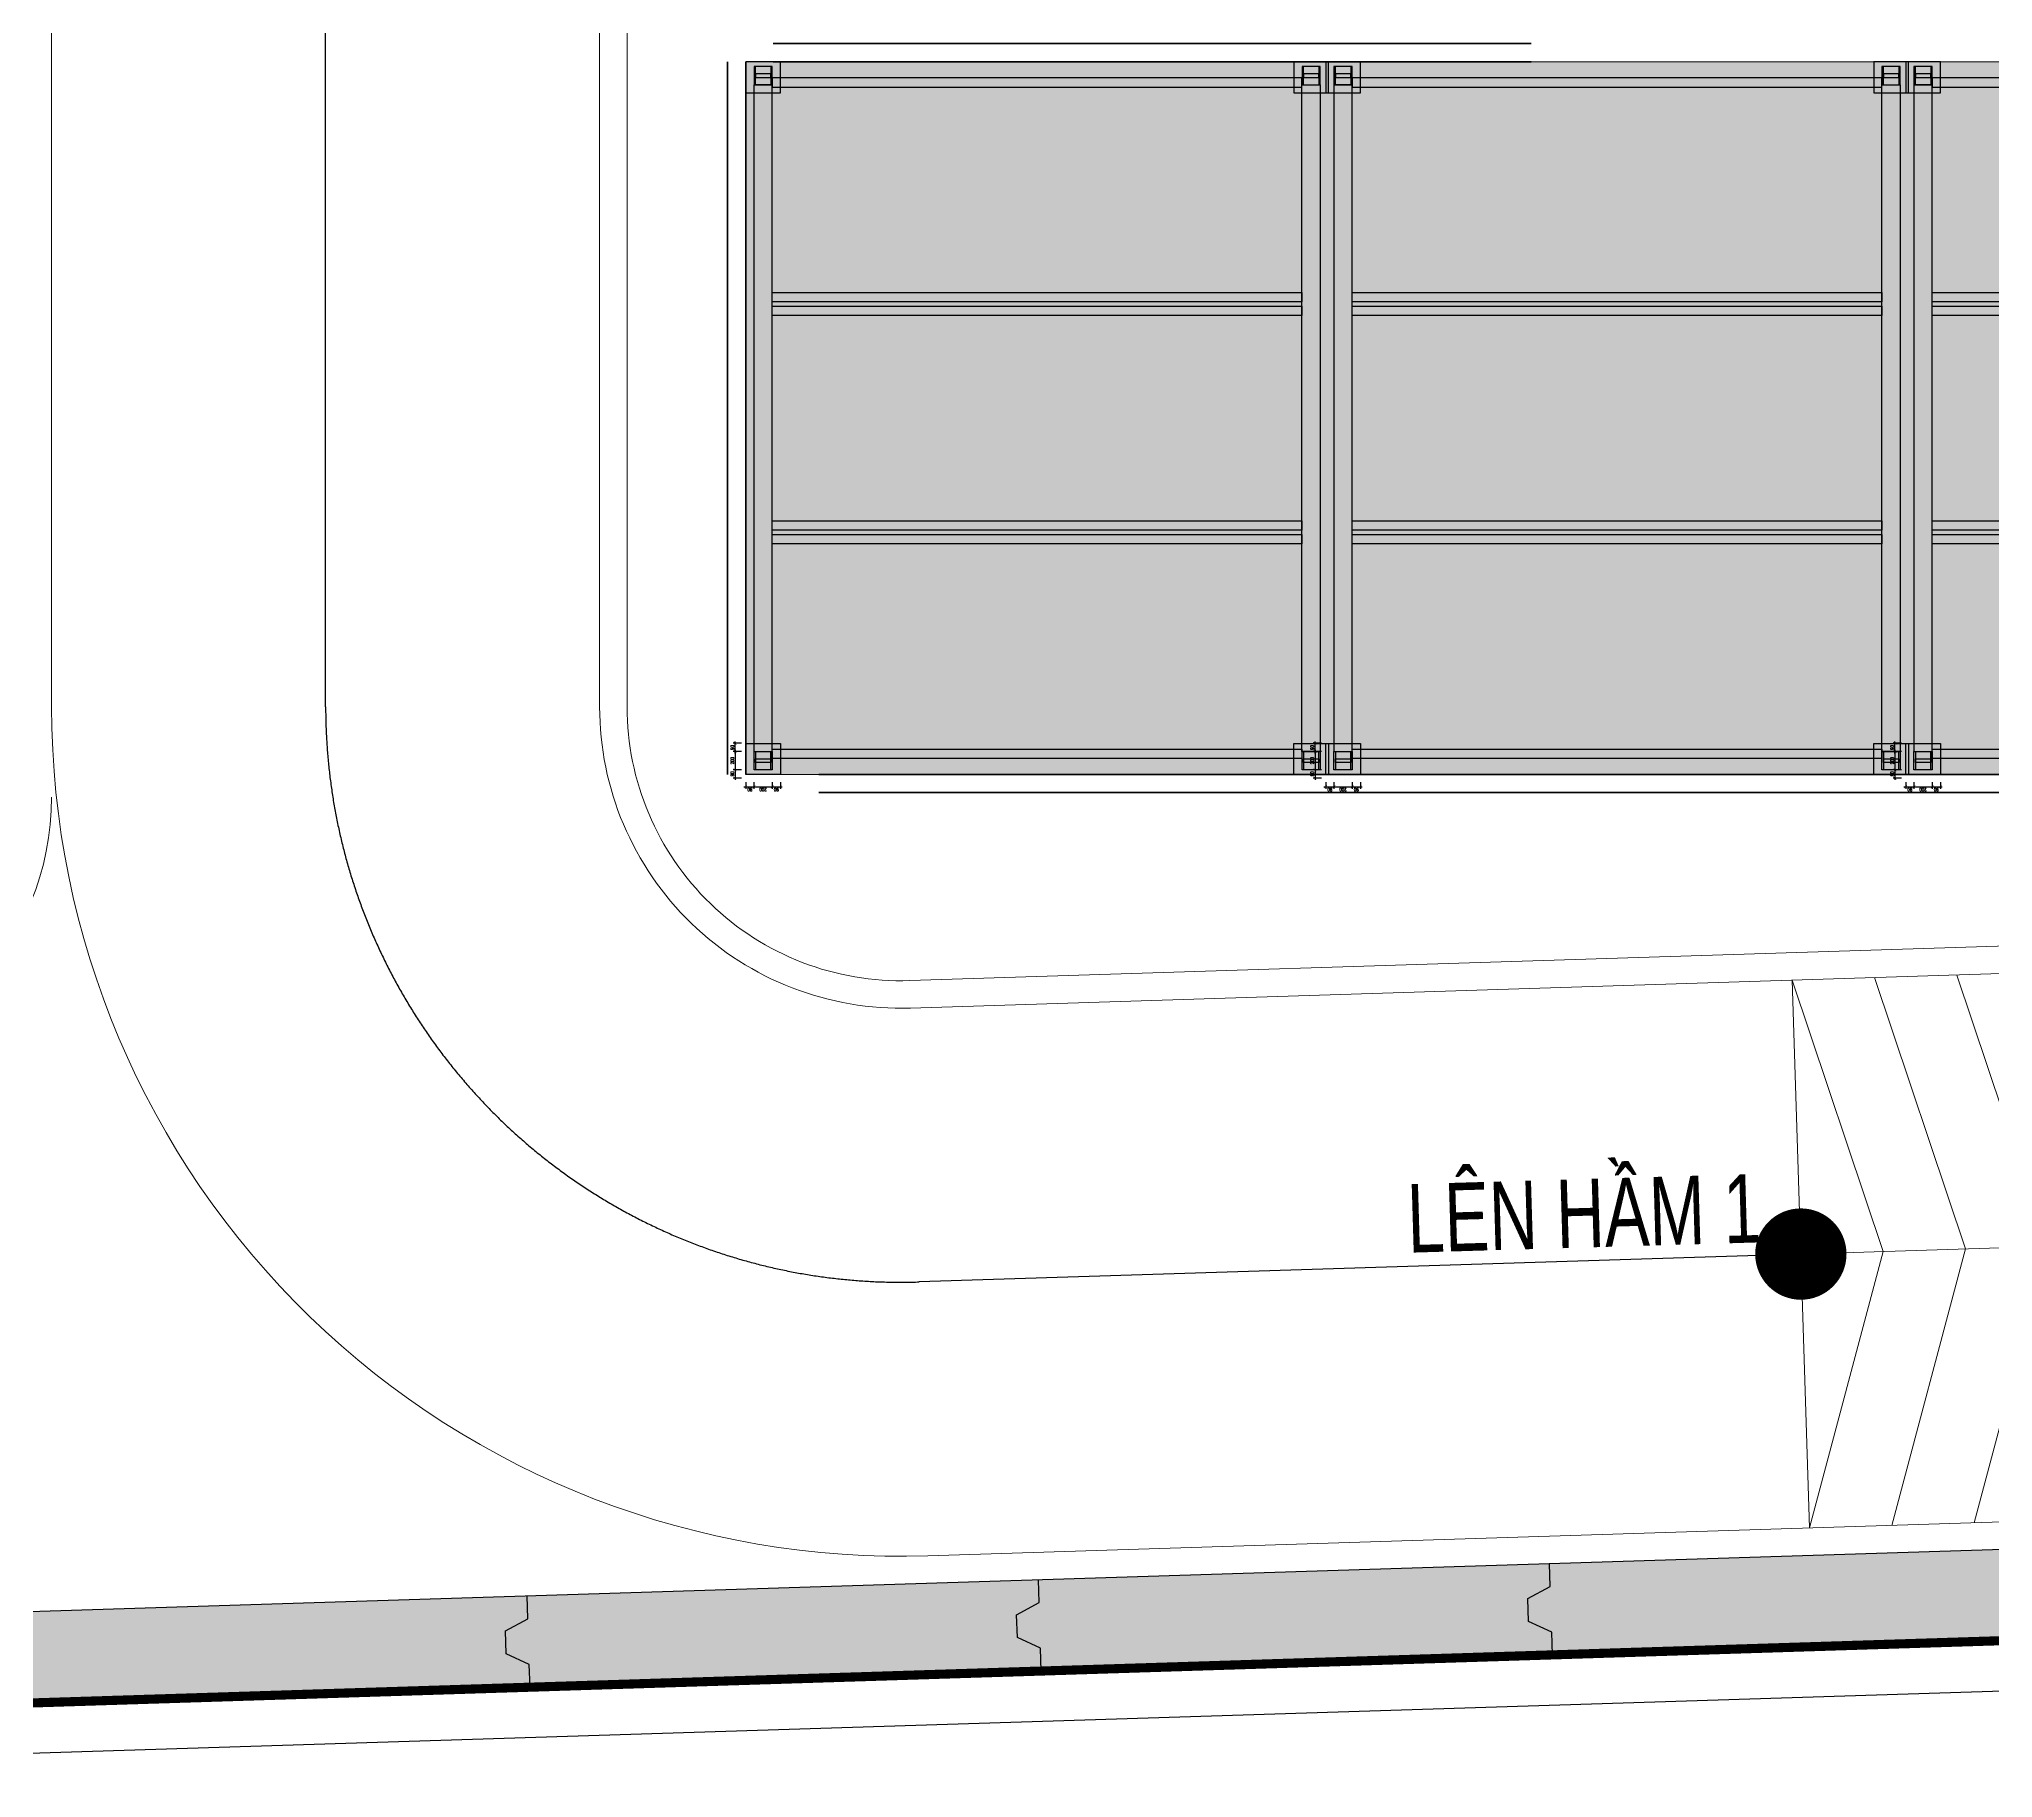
# Model space of a CAD drawing. Header units: millimetres. Extents: x -1534340 to 1713810, y -1348191 to 1114081.
# Drawn here: x 1336453 to 1357846, y -22065 to -3028 of the extents above; entities that cross this region are included whole.
import ezdxf
from ezdxf.enums import TextEntityAlignment as Align

# ---------------------------------------------------------------- set-up
doc = ezdxf.new("R2010")
doc.units = ezdxf.units.MM
doc.header["$LTSCALE"] = 100
doc.header["$PDMODE"] = 32
doc.header["$PDSIZE"] = 2.5
for name, pattern in [('DASHDOT2', [0.5, 0.25, -0.125, 0, -0.125]), ('DASHED', [4.5, 3, -1.5]), ('HIDDEN', [0.375, 0.25, -0.125]), ('Xref_ST_MBDV Cot vach 30.7.2022$0$DASHDOT', [1, 0.5, -0.25, 0, -0.25])]:
    doc.linetypes.add(name, pattern=pattern)
for name, color, linetype in [('2', 2, 'Continuous'), ('A-FLOR-STRS', 16, 'Continuous'), ('KT-Kich thuoc', 9, 'Continuous'), ('xe cơ khí', 251, 'Continuous'), ('Xref_ST_MBDV Cot vach 30.7.2022$0$KT-Text', 7, 'Continuous'), ('Xref_ST_MBDV Cot vach 30.7.2022$0$Xref_ST_MBDV Cot vach 30.7.2022|Xref_ST_MBDV Cot vach 30.7.2022|Xref_ST_MBDV Cot vach 30.7.2022|Xref_ST_MBDV Cot vach 30.7.2022|A-CORE-OTLN', 2, 'Continuous'), ('Xref_ST_MBDV Cot vach 30.7.2022$0$Xref_ST_MBDV Cot vach 30.7.2022|Xref_ST_MBDV Cot vach 30.7.2022|Xref_ST_MBDV Cot vach 30.7.2022|Xref_ST_MBDV Cot vach 30.7.2022|A-WALL-PATT', 251, 'Continuous'), ('Xref_ST_MBDV Cot vach 30.7.2022$0$Xref_ST_MBDV Cot vach 30.7.2022|Xref_ST_MBDV Cot vach 30.7.2022|Xref_ST_MBDV Cot vach 30.7.2022|Xref_ST_MBDV Cot vach 30.7.2022|ccu12-Thay', 7, 'Continuous'), ('Xref_ST_MBDV Cot vach 30.7.2022$0$Xref_ST_MBDV Cot vach 30.7.2022|Xref_ST_MBDV Cot vach 30.7.2022|Xref_ST_MBDV Cot vach 30.7.2022|Xref_ST_MBDV Cot vach 30.7.2022|Site_plot line', 1, 'Xref_ST_MBDV Cot vach 30.7.2022$0$DASHDOT')]:
    doc.layers.add(name, color=color, linetype=linetype)
doc.layers.add('KT- no plot', color=6, linetype='Continuous', plot=False)
for name, color, linetype, lineweight in [('KT-GIAO THONG HAM', 42, 'Continuous', 13), ('KT-Net cat', 1, 'Continuous', 40), ('KT-Net manh', 251, 'Continuous', 13), ('KT-Net thay', 7, 'Continuous', 15)]:
    doc.layers.add(name, color=color, linetype=linetype, lineweight=lineweight)
doc.styles.add('00 Text ccu dim', font='vnsimli.shx', dxfattribs={"width": 0.7})
doc.styles.add('Xref_ST_MBDV Cot vach 30.7.2022$0$Arial', font='arial.ttf', dxfattribs={"width": 0.7})
doc.dimstyles.new('00A1CCU_1-300', dxfattribs={"dimscale": 300, "dimtxt": 3.5, "dimasz": 1.5, "dimexe": 1, "dimexo": 0, "dimgap": 0.6, "dimtad": 1, "dimdec": 0, "dimzin": 0, "dimdsep": 46, "dimtxsty": '00 Text ccu dim', "dimblk1": 'ARCHTICK', "dimblk2": 'ARCHTICK', "dimsah": 1, "dimcen": 2, "dimdle": 1, "dimclrd": 256, "dimclre": 256, "dimclrt": 31, "dimadec": 0, "dimazin": 0, "dimtfac": 1, "dimtdec": 0, "dimtix": 1, "dimtmove": 2, "dimatfit": 3, "dimldrblk": 'OPEN90', "dimfxl": 1, "dimtvp": 0.833333, "dimtolj": 1, "dimtzin": 0, "dimarcsym": 0})

# ---------------------------------------------------------------- blocks, each defined once
blk = doc.blocks.new('Xref_ST_MBDV Cot vach 30.7.2022$0$Tuong Vay01-flat-1')
at = {"layer": 'Xref_ST_MBDV Cot vach 30.7.2022$0$Xref_ST_MBDV Cot vach 30.7.2022|Xref_ST_MBDV Cot vach 30.7.2022|Xref_ST_MBDV Cot vach 30.7.2022|Xref_ST_MBDV Cot vach 30.7.2022|A-WALL-PATT'}
h = blk.add_hatch(dxfattribs=at)
h.set_pattern_fill('ACET-2D-VATLIEU04', color=256, scale=50, pattern_type=2)
h.set_pattern_definition([(50, (-11139561.84, -1407213.45), (-225.902474, 189.5546825), [37.5, -412.5]), (355, (-11139561.84, -1407213.45), (32.127212, 367.215716), [30, -330]), (100.4514, (-11139531.95, -1407216.06), (-341.231527, -62.944187), [31.870095, -350.571056]), (46.1842, (-11139561.84, -1407113.45), (-319.180497, 306.252097), [56.25, -618.75]), (96.6356, (-11139517.37, -1407120.34), (-516.995922, -60.144022), [47.805144, -525.8565]), (351.1842, (-11139561.84, -1407113.45), (84.740774, 546.39543), [45, -495]), (21, (-11139511.84, -1407138.45), (-105.680822, 275.3079534), [37.5, -412.5]), (326, (-11139511.84, -1407138.45), (206.128805, 305.59852), [30, -330]), (71.4514, (-11139486.97, -1407155.22), (-328.963765, 110.380101), [31.870095, -350.571056]), (37.5, (-11139561.84, -1407213.45), (-78.1345294, 101.8269012), [0, -326, 0, -335, 0, -331.25]), (7.5, (-11139561.84, -1407213.45), (-23.2793464, 176.824191), [0, -191, 0, -318.5, 0, -126.25]), (327.5, (-11139673.34, -1407213.45), (71.9444175, 112.9301145), [0, -125, 0, -390, 0, -517.5000003]), (317.5, (-11139723.34, -1407213.45), (158.0205496, 172.449169), [0, -162.5, 0, -259, 0, -367.5]), (45, (-11139561.84, -1407213.45), (-150.260191, 150.260191), []), (45, (-11139561.84, -1407152.2), (-150.260191, 150.260191), [])])
h.paths.add_polyline_path([(-82665, -118500), (-81837, -121132), (-80903, -123728), (-79863, -126284), (-78720, -128795), (-77475, -131258), (-76131, -133667), (-74689, -136020), (-73153, -138312), (-71525, -140539), (-69807, -142699), (-68002, -144786), (-66114, -146798), (-64145, -148731), (-62100, -150582), (-59980, -152349), (-57790, -154027), (-55533, -155614), (-53213, -157109), (-50835, -158507), (-48401, -159807), (-45916, -161007), (-43385, -162104), (-40811, -163097), (-38198, -163985), (-35551, -164765), (-32875, -165436), (-30174, -165998), (-27451, -166448), (-24702, -166789), (-4397, -168938), (36420, -167648), (41836, -160719), (12445, -24368), (8473, -9249), (-4719, -5521), (-10557, -9947), (-34021, -27848), (-39777, -32009), (-41249, -35294), (-45787, -38574), (-49368, -38942), (-57644, -44924), (-59845, -46601), (-61969, -48362), (-64020, -50208), (-65993, -52137), (-67887, -54144), (-69696, -56226), (-71420, -58381), (-73054, -60604), (-74596, -62892), (-76043, -65242), (-77394, -67648), (-78645, -70107), (-79794, -72615), (-80841, -75168), (-81782, -77762), (-82617, -80392), (-83343, -83054), (-83961, -85743), (-84468, -88455), (-84865, -91186), (-85149, -93930), (-85321, -96684), (-85381, -99530), (-85329, -102201), (-85163, -104955), (-84886, -107701), (-84496, -110432), (-83996, -113146), (-83385, -115836)], flags=16)
h.paths.add_polyline_path([(-83625, -118781), (-82785, -121452), (-81837, -124086), (-80781, -126680), (-79621, -129228), (-78358, -131727), (-76994, -134172), (-75531, -136560), (-73973, -138886), (-72320, -141146), (-70577, -143337), (-68746, -145455), (-66829, -147497), (-64832, -149459), (-62755, -151337), (-60604, -153130), (-58382, -154833), (-56092, -156444), (-53738, -157960), (-51324, -159379), (-48854, -160699), (-46333, -161916), (-43764, -163030), (-41151, -164038), (-38500, -164938), (-35814, -165730), (-33098, -166411), (-30357, -166981), (-27595, -167438), (-24816, -167783), (-4434, -169940), (36920, -168633), (42913, -160966), (13418, -24135), (9295, -8442), (-4926, -4424), (-11163, -9151), (-34617, -27045), (-40580, -31355), (-42052, -34640), (-46156, -37607), (-49737, -37975), (-58240, -44121), (-60467, -45819), (-62623, -47605), (-64704, -49479), (-66707, -51435), (-68628, -53472), (-70465, -55586), (-72214, -57772), (-73872, -60029), (-75437, -62350), (-76905, -64734), (-78276, -67176), (-79545, -69672), (-80712, -72217), (-81774, -74808), (-82729, -77440), (-83576, -80109), (-84314, -82810), (-84940, -85539), (-85455, -88291), (-85857, -91062), (-86146, -93847), (-86321, -96642), (-86382, -99529), (-86328, -102241), (-86160, -105036), (-85879, -107821), (-85484, -110593), (-84976, -113347), (-84356, -116078)])
at = {"layer": 'Xref_ST_MBDV Cot vach 30.7.2022$0$Xref_ST_MBDV Cot vach 30.7.2022|Xref_ST_MBDV Cot vach 30.7.2022|Xref_ST_MBDV Cot vach 30.7.2022|Xref_ST_MBDV Cot vach 30.7.2022|A-CORE-OTLN', "color": 6}
for points in [[(-35814, -165730), (-33098, -166411), (-30357, -166981), (-27595, -167438), (-24816, -167783), (-4434, -169940), (36920, -168633), (42913, -160966), (13418, -24135)], [(-35551, -164765), (-32875, -165436), (-30174, -165998), (-27451, -166448), (-24702, -166789), (-4397, -168938), (36420, -167648), (41836, -160719), (12445, -24368)]]:
    blk.add_lwpolyline(points, dxfattribs=at)
at = {"layer": 'Xref_ST_MBDV Cot vach 30.7.2022$0$Xref_ST_MBDV Cot vach 30.7.2022|Xref_ST_MBDV Cot vach 30.7.2022|Xref_ST_MBDV Cot vach 30.7.2022|Xref_ST_MBDV Cot vach 30.7.2022|ccu12-Thay', "ltscale": 10}
for points in [[(20754, -169144), (20746, -168894), (20492, -168777), (20484, -168527), (20730, -168394), (20722, -168144)], [(15156, -169321), (15149, -169071), (14895, -168954), (14887, -168704), (15133, -168571), (15125, -168321)], [(9559, -169498), (9551, -169248), (9297, -169131), (9289, -168881), (9536, -168748), (9528, -168498)]]:
    blk.add_lwpolyline(points, dxfattribs=at)
at = {"layer": 'Xref_ST_MBDV Cot vach 30.7.2022$0$Xref_ST_MBDV Cot vach 30.7.2022|Xref_ST_MBDV Cot vach 30.7.2022|Xref_ST_MBDV Cot vach 30.7.2022|Xref_ST_MBDV Cot vach 30.7.2022|Site_plot line', "ltscale": 5000}
blk.add_line((-4454, -170491), (37194, -169175), dxfattribs=at)
blk = doc.blocks.new('_ARCHTICK')
at = {"color": 0, "linetype": 'ByBlock', "const_width": 0.15}
blk.add_lwpolyline([(-0.5, -0.5), (0.5, 0.5)], dxfattribs=at)
blk = doc.blocks.new('*D310')
at = {"layer": 'Defpoints', "color": 0, "transparency": 16777216}
for p in [(-1060606, -1174522), (-1060606, -1174594), (-1060516, -1174594)]:
    blk.add_point(p, dxfattribs=at)
at = {"layer": 'xe cơ khí', "lineweight": -2, "transparency": 16777216}
for p, q in [((-1060496, -1174522), (-1060626, -1174522)), ((-1060606, -1174594), (-1060606, -1174502)), ((-1060516, -1174594), (-1060516, -1174502))]:
    blk.add_line(p, q, dxfattribs=at)
at = {"layer": 'xe cơ khí', "lineweight": -2, "transparency": 16777216, "xscale": 30, "yscale": 30, "zscale": 30, "rotation": 180}
blk.add_blockref('_ARCHTICK', (-1060606, -1174522), dxfattribs=at)
at = {"layer": 'xe cơ khí', "lineweight": -2, "transparency": 16777216, "xscale": 30, "yscale": 30, "zscale": 30}
blk.add_blockref('_ARCHTICK', (-1060516, -1174522), dxfattribs=at)
at = {"layer": 'xe cơ khí', "color": 31, "transparency": 16777216, "insert": (-1060561, -1174492), "char_height": 36, "attachment_point": 5, "style": '00 Text ccu dim'}
blk.add_mtext('\\A1;90', dxfattribs=at)
blk = doc.blocks.new('_Open90')
at = {"color": 0, "linetype": 'ByBlock', "lineweight": -2}
for p, q in [((0, 0), (-1, 0)), ((-0.5, 0.5), (0, 0)), ((0, 0), (-0.5, -0.5))]:
    blk.add_line(p, q, dxfattribs=at)
blk = doc.blocks.new('*D311')
at = {"layer": 'Defpoints', "color": 0, "transparency": 16777216}
for p in [(-1060516, -1174522), (-1060516, -1174594), (-1060316, -1174594)]:
    blk.add_point(p, dxfattribs=at)
at = {"layer": 'xe cơ khí', "lineweight": -2, "transparency": 16777216}
for p, q in [((-1060296, -1174522), (-1060536, -1174522)), ((-1060516, -1174594), (-1060516, -1174502)), ((-1060316, -1174594), (-1060316, -1174502))]:
    blk.add_line(p, q, dxfattribs=at)
at = {"layer": 'xe cơ khí', "lineweight": -2, "transparency": 16777216, "xscale": 30, "yscale": 30, "zscale": 30, "rotation": 180}
blk.add_blockref('_ARCHTICK', (-1060516, -1174522), dxfattribs=at)
at = {"layer": 'xe cơ khí', "lineweight": -2, "transparency": 16777216, "xscale": 30, "yscale": 30, "zscale": 30}
blk.add_blockref('_ARCHTICK', (-1060316, -1174522), dxfattribs=at)
at = {"layer": 'xe cơ khí', "color": 31, "transparency": 16777216, "insert": (-1060416, -1174492), "char_height": 36, "attachment_point": 5, "style": '00 Text ccu dim'}
blk.add_mtext('\\A1;200', dxfattribs=at)
blk = doc.blocks.new('*D312')
at = {"layer": 'Defpoints', "color": 0, "transparency": 16777216}
for p in [(-1060316, -1174594), (-1060226, -1174522), (-1060226, -1174594)]:
    blk.add_point(p, dxfattribs=at)
at = {"layer": 'xe cơ khí', "lineweight": -2, "transparency": 16777216}
for p, q in [((-1060336, -1174522), (-1060206, -1174522)), ((-1060316, -1174594), (-1060316, -1174502)), ((-1060226, -1174594), (-1060226, -1174502))]:
    blk.add_line(p, q, dxfattribs=at)
at = {"layer": 'xe cơ khí', "lineweight": -2, "transparency": 16777216, "xscale": 30, "yscale": 30, "zscale": 30, "rotation": 180}
blk.add_blockref('_ARCHTICK', (-1060316, -1174522), dxfattribs=at)
at = {"layer": 'xe cơ khí', "lineweight": -2, "transparency": 16777216, "xscale": 30, "yscale": 30, "zscale": 30}
blk.add_blockref('_ARCHTICK', (-1060226, -1174522), dxfattribs=at)
at = {"layer": 'xe cơ khí', "color": 31, "transparency": 16777216, "insert": (-1060271, -1174492), "char_height": 36, "attachment_point": 5, "style": '00 Text ccu dim'}
blk.add_mtext('\\A1;90', dxfattribs=at)
blk = doc.blocks.new('*D313')
at = {"layer": 'Defpoints', "color": 0, "transparency": 16777216}
for p in [(-1060653, -1174639), (-1060703, -1174729), (-1060653, -1174729)]:
    blk.add_point(p, dxfattribs=at)
at = {"layer": 'xe cơ khí', "lineweight": -2, "transparency": 16777216}
for p, q in [((-1060653, -1174639), (-1060723, -1174639)), ((-1060703, -1174619), (-1060703, -1174749)), ((-1060653, -1174729), (-1060723, -1174729))]:
    blk.add_line(p, q, dxfattribs=at)
at = {"layer": 'xe cơ khí', "lineweight": -2, "transparency": 16777216, "xscale": 30, "yscale": 30, "zscale": 30}
for p, rotation in [((-1060703, -1174639), 90), ((-1060703, -1174729), 270)]:
    blk.add_blockref('_ARCHTICK', p, dxfattribs=dict(at, rotation=rotation))
at = {"layer": 'xe cơ khí', "color": 31, "transparency": 16777216, "insert": (-1060733, -1174684), "char_height": 36, "attachment_point": 5, "rotation": 90, "style": '00 Text ccu dim'}
blk.add_mtext('\\A1;90', dxfattribs=at)
blk = doc.blocks.new('*D314')
at = {"layer": 'Defpoints', "color": 0, "transparency": 16777216}
for p in [(-1060653, -1174729), (-1060703, -1174929), (-1060653, -1174929)]:
    blk.add_point(p, dxfattribs=at)
at = {"layer": 'xe cơ khí', "lineweight": -2, "transparency": 16777216}
for p, q in [((-1060653, -1174729), (-1060723, -1174729)), ((-1060703, -1174709), (-1060703, -1174949)), ((-1060653, -1174929), (-1060723, -1174929))]:
    blk.add_line(p, q, dxfattribs=at)
at = {"layer": 'xe cơ khí', "lineweight": -2, "transparency": 16777216, "xscale": 30, "yscale": 30, "zscale": 30}
for p, rotation in [((-1060703, -1174729), 90), ((-1060703, -1174929), 270)]:
    blk.add_blockref('_ARCHTICK', p, dxfattribs=dict(at, rotation=rotation))
at = {"layer": 'xe cơ khí', "color": 31, "transparency": 16777216, "insert": (-1060733, -1174829), "char_height": 36, "attachment_point": 5, "rotation": 90, "style": '00 Text ccu dim'}
blk.add_mtext('\\A1;200', dxfattribs=at)
blk = doc.blocks.new('*D315')
at = {"layer": 'Defpoints', "color": 0, "transparency": 16777216}
for p in [(-1060703, -1175019), (-1060653, -1174929), (-1060653, -1175019)]:
    blk.add_point(p, dxfattribs=at)
at = {"layer": 'xe cơ khí', "lineweight": -2, "transparency": 16777216}
for p, q in [((-1060653, -1174929), (-1060723, -1174929)), ((-1060653, -1175019), (-1060723, -1175019)), ((-1060703, -1174909), (-1060703, -1175039))]:
    blk.add_line(p, q, dxfattribs=at)
at = {"layer": 'xe cơ khí', "lineweight": -2, "transparency": 16777216, "xscale": 30, "yscale": 30, "zscale": 30}
for p, rotation in [((-1060703, -1174929), 90), ((-1060703, -1175019), 270)]:
    blk.add_blockref('_ARCHTICK', p, dxfattribs=dict(at, rotation=rotation))
at = {"layer": 'xe cơ khí', "color": 31, "transparency": 16777216, "insert": (-1060733, -1174974), "char_height": 36, "attachment_point": 5, "rotation": 90, "style": '00 Text ccu dim'}
blk.add_mtext('\\A1;90', dxfattribs=at)
blk = doc.blocks.new('cot')
at = {"layer": 'xe cơ khí'}
for points in [[(11052751, 1251358), (11053091, 1251358), (11053091, 1250978), (11052751, 1250978)], [(11052801, 1251268), (11053001, 1251268), (11053001, 1251252), (11052801, 1251252)], [(11052801, 1251268), (11053001, 1251268), (11053001, 1251068), (11052801, 1251068)], [(11052801, 1251084), (11053001, 1251084), (11053001, 1251068), (11052801, 1251068)], [(11052921, 1251252), (11052921, 1251084), (11052881, 1251084), (11052881, 1251252)]]:
    blk.add_lwpolyline(points, close=True, dxfattribs=at)
blk = doc.blocks.new('*U2292')
at = {"layer": 'KT-Net manh', "linetype": 'HIDDEN', "ltscale": 3000}
blk.add_lwpolyline([(0, 3000), (901, 0), (0, -3000)], dxfattribs=at)
blk = doc.blocks.new('*U2293')
at = {"layer": 'KT-Kich thuoc', "color": 0, "linetype": 'ByBlock', "lineweight": -2, "transparency": 16777216}
for p, rotation in [((1367930, 699), 102.1642570564207), ((1368120, -183), 102.1642570564207), ((1368310, -1064), 102.1642570564207), ((1368500, -1945), 102.1642570564207), ((1368689, -2826), 102.1642570564207), ((1368879, -3707), 102.1642570564207), ((1369069, -4589), 102.1642570564207), ((1369259, -5470), 102.1642570564207), ((1369449, -6351), 102.1642570564207), ((1369639, -7232), 102.1642570564207), ((1369779, -8122), 95.42198941152768), ((1369809, -9023), 88.34673583399675), ((1369728, -9920), 81.27148225646583), ((1369536, -10800), 74.196228678935), ((1369238, -11650), 67.12097510140413), ((1368837, -12457), 60.04572152387321), ((1368340, -13208), 52.97046794634239), ((1367754, -13893), 45.89521436881157), ((1367088, -14500), 38.81996079128074), ((1366353, -15020), 31.74470721374982), ((1365559, -15446), 24.66945363621889), ((1364719, -15771), 17.59420005868786), ((1363845, -15989), 10.51894648115696), ((1357545, -16273), 1.810256357591003), ((1358446, -16244), 1.810256357591003), ((1359347, -16216), 1.810256357591003), ((1360248, -16187), 1.810256357591003), ((1361149, -16159), 1.810256357591003), ((1362050, -16130), 1.810256357591003), ((1362951, -16099), 3.443692903626082), ((1355743, -16330), 1.810256357591003), ((1356644, -16301), 1.810256357591003)]:
    blk.add_blockref('*U2292', p, dxfattribs=dict(at, rotation=rotation))
blk = doc.blocks.new('hhhh')
at = {"layer": 'xe cơ khí'}
for points in [[(-1053016, -1174729.3), (-1060316, -1174729.3), (-1060316, -1174929.3), (-1053016, -1174929.3)], [(-1060391, -1174929.3), (-1060291, -1174929.3), (-1060291, -1180729.3), (-1060391, -1180729.3)], [(-1058041, -1174929.3), (-1057941, -1174929.3), (-1057941, -1180729.3), (-1058041, -1180729.3)], [(-1057891, -1174929.3), (-1057791, -1174929.3), (-1057791, -1180729.3), (-1057891, -1180729.3)], [(-1055541, -1174929.3), (-1055441, -1174929.3), (-1055441, -1180729.3), (-1055541, -1180729.3)], [(-1055391, -1174929.3), (-1055291, -1174929.3), (-1055291, -1180729.3), (-1055391, -1180729.3)], [(-1052941, -1174929.3), (-1053041, -1174929.3), (-1053041, -1180729.3), (-1052941, -1180729.3)], [(-1060316, -1180729.3), (-1053016, -1180729.3), (-1053016, -1180929.3), (-1060316, -1180929.3)]]:
    blk.add_lwpolyline(points, close=True, dxfattribs=at)
for p in [(-12113317.4, -2425997.7), (-12113317.4, -2431997.7)]:
    blk.add_blockref('cot', p, dxfattribs=at)
at = {"layer": 'xe cơ khí', "xscale": -1}
for p in [(9999985.3, -2425997.7), (9999985.3, -2431997.7)]:
    blk.add_blockref('cot', p, dxfattribs=at)
at = {"layer": 'xe cơ khí'}
for base, p1, p2, picture, middle in [((-1060703.4, -1174729.3), (-1060653.1, -1174639.3), (-1060653.1, -1174729.3), '*D313', (-1060733.4, -1174684.3)), ((-1060703.4, -1174929.3), (-1060653.1, -1174729.3), (-1060653.1, -1174929.3), '*D314', (-1060733.4, -1174829.3)), ((-1060703.4, -1175019.3), (-1060653.1, -1174929.3), (-1060653.1, -1175019.3), '*D315', (-1060733.4, -1174974.3))]:
    dim = blk.add_linear_dim(base=base, p1=p1, p2=p2, angle=90, dimstyle='00A1CCU_1-300', override={"dimscale": 20, "dimtxt": 1.8}, dxfattribs=at)
    dim.commit()
    dim.dimension.update_dxf_attribs({"geometry": picture, "text_midpoint": middle})
for base, p1, p2, picture, middle in [((-1060606, -1174522.4), (-1060516, -1174594.3), (-1060606, -1174594.3), '*D310', (-1060561, -1174492.4)), ((-1060516, -1174522.4), (-1060316, -1174594.3), (-1060516, -1174594.3), '*D311', (-1060416, -1174492.4)), ((-1060226, -1174522.4), (-1060316, -1174594.3), (-1060226, -1174594.3), '*D312', (-1060271, -1174492.4))]:
    dim = blk.add_linear_dim(base=base, p1=p1, p2=p2, dimstyle='00A1CCU_1-300', override={"dimscale": 20, "dimtxt": 1.8}, dxfattribs=at)
    dim.commit()
    dim.dimension.update_dxf_attribs({"geometry": picture, "text_midpoint": middle})

msp = doc.modelspace()

# ---------------------------------------------------------------- hatches: boundary and pattern name
at = {"layer": 'KT-Kich thuoc', "true_color": 0x939598}
h = msp.add_hatch(color=252, dxfattribs=at)
h.dxf.hatch_style = 1
edge = h.paths.add_edge_path()
edge.add_line((1344190.5, -3278), (1363790.5, -3278))
edge.add_line((1363790.5, -3278), (1363790.5, -3778))
edge.add_line((1363790.5, -3778), (1365090.5, -3778))
edge.add_line((1365090.5, -3778), (1365090.5, -10218.1))
edge.add_arc((1364540.5, -10728), 750, 42.83343, 207.81814)
edge.add_line((1363877.2, -11078), (1344190.5, -11078))
edge.add_line((1344190.5, -11078), (1344190.5, -3278))

# ---------------------------------------------------------------- linework, layer by layer
at = {"layer": 'A-FLOR-STRS', "linetype": 'DASHDOT2', "ltscale": 3000}
for p, q in [((1339590.5, -10337.9), (1339590.5, 3770.5)), ((1355742.7, -16329.6), (1346089.6, -16634.7))]:
    msp.add_line(p, q, dxfattribs=at)
msp.add_arc((1345890.5, -10337.9), 6300, 180, 271.81026, dxfattribs=at)
at = {"layer": 'KT- no plot', "linetype": 'DASHED', "ltscale": 100, "const_width": 100}
msp.add_lwpolyline([(1254872.4, 14976), (1318074.3, 36796.4), (1326967.2, 11038.3), (1327676.2, 11283.1), (1327857.8, 10757), (1340146.1, 14999.5), (1347850.7, 14120.4), (1368476.9, 18566.5), (1375182, -12539.5), (1369188.8, -20206.8), (1327835.5, -21513.8), (1308322.1, -19448.6), (1304674.5, -19012.2), (1300527.9, -18269.1), (1295105.6, -16905.8)], dxfattribs=at)
at = {"layer": 'KT-GIAO THONG HAM'}
for p, q in [((1336590.5, -10337.9), (1336590.5, 3770.5)), ((1362837.4, -19106.9), (1346184.3, -19633.2))]:
    msp.add_line(p, q, dxfattribs=at)
msp.add_lwpolyline([(1364017.9, 4609), (1366715.5, -7905.9, -0.4681895), (1362647.9, -13109.9), (1345994.8, -13636.2, -0.4234981), (1342590.5, -10337.9), (1342590.5, 3770.5, -0.3533122), (1345195.2, 6996.4), (1356531.8, 9440, -0.4142136)], format="xyb", close=True, dxfattribs=at)
msp.add_arc((1345890.5, -10337.9), 9300, 180, 271.81026, dxfattribs=at)
at = {"layer": 'KT-Net cat'}
for p, q in [((1352790.5, -3078), (1344490.5, -3078)), ((1343990.5, -3278), (1343990.5, -11078)), ((1344190.5, -3278), (1344190.5, -11078)), ((1352790.5, -3278), (1344490.5, -3278)), ((1344990.5, -11078), (1363877.2, -11078)), ((1344990.5, -11278), (1364030.6, -11278))]:
    msp.add_line(p, q, dxfattribs=at)
at = {"layer": 'KT-Net manh'}
msp.add_arc((1333590.5, -11326.9), 3000, 271.81026, 0, dxfattribs=at)
at = {"layer": 'KT-Net thay'}
msp.add_line((1355647.9, -13331.1), (1355837.4, -19328.1), dxfattribs=at)
msp.add_lwpolyline([(1363724.6, 4545.8), (1366422.3, -7969.2, -0.4681895), (1362638.4, -12810), (1345985.3, -13336.4, -0.4234981), (1342890.5, -10337.9), (1342890.5, 3770.5, -0.3533122), (1345258.4, 6703.1), (1356595, 9146.8, -0.4142136)], format="xyb", close=True, dxfattribs=at)
msp.add_lwpolyline([(1367773.6, 1422.7), (1369648.2, -7273.8, -0.4681895), (1362742.7, -16108.4), (1355742.7, -16329.6)], format="xyb", dxfattribs=at)
at = {"layer": 'KT-Net thay', "linetype": 'HIDDEN', "ltscale": 3000}
msp.add_lwpolyline([(1344190.5, -3278), (1363790.5, -3278), (1363790.5, -3778), (1365090.5, -3778), (1365090.5, -10218.1, 0.8768585), (1363877.2, -11078), (1344190.5, -11078)], format="xyb", close=True, dxfattribs=at)
at = {"layer": 'KT-Net thay', "const_width": 499.9}
msp.add_lwpolyline([(1355492.6, -16329.6, 1), (1355992.7, -16329.6, 1)], format="xyb", close=True, dxfattribs=at)

# ---------------------------------------------------------------- block references
msp.add_blockref('Xref_ST_MBDV Cot vach 30.7.2022$0$Tuong Vay01-flat-1', (1332269.3, 148426.1))
at = {"layer": '2', "rotation": 89.9999999999984}
for p in [(169551.3, 1049488), (175901.3, 1049488), (182251.3, 1049488)]:
    msp.add_blockref('hhhh', p, dxfattribs=at)
at = {"layer": 'KT-Kich thuoc'}
msp.add_blockref('*U2293', (0, 0), dxfattribs=at)

# ---------------------------------------------------------------- texts
at = {"layer": 'Xref_ST_MBDV Cot vach 30.7.2022$0$KT-Text', "style": 'Xref_ST_MBDV Cot vach 30.7.2022$0$Arial', "width": 0.7}
msp.add_text('LÊN HẦM 1', height=750, rotation=1.68924, dxfattribs=at).set_placement((1351432.8, -15940.2), align=Align.MIDDLE_LEFT)

doc.saveas('drawing.dxf')
